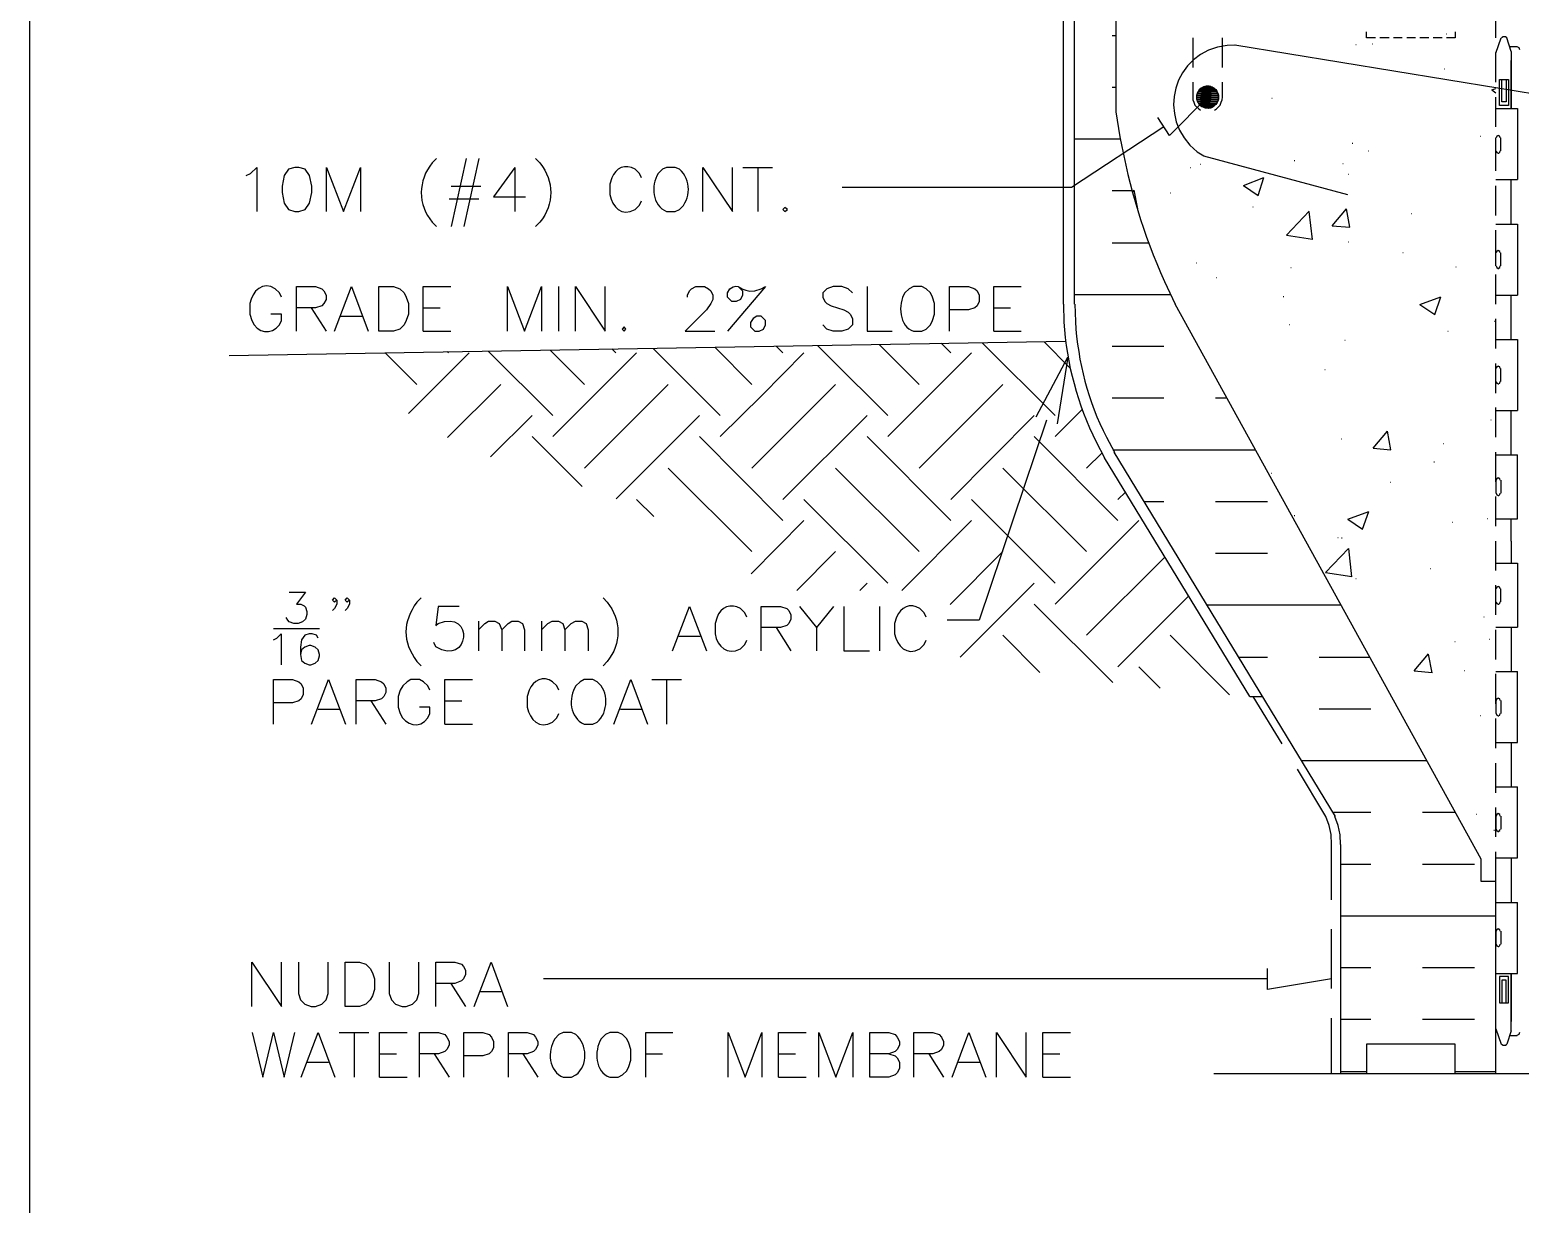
# Model space of a CAD drawing. Header units: millimetres. Extents: x 14 to 201, y 16 to 268.
# Drawn here: x 13.8 to 93.8, y 121.1 to 184.1 of the extents above; entities that cross this region are included whole.
import ezdxf

# ---------------------------------------------------------------- set-up
doc = ezdxf.new("R2010")
doc.units = ezdxf.units.MM
doc.layers.get('0').update_dxf_attribs({"linetype": 'CONTINUOUS'})

msp = doc.modelspace()

# ---------------------------------------------------------------- linework, layer by layer
at = {"color": 0}
for p, q in [((13.8424, 55.4136), (13.8424, 264.541)), ((69.3, 169.354), (69.3, 185.229)), ((69.8927, 169.354), (69.8927, 185.229)), ((72.1155, 185.229), (72.1155, 179.684)), ((85.5557, 183.642), (85.5557, 183.96)), ((90.3182, 183.96), (90.3182, 183.642)), ((78.5068, 183.261), (78.0838, 183.241)), ((115.083, 177.25), (78.486, 183.261)), ((86.0418, 183.642), (85.5557, 183.642)), ((86.7625, 183.642), (86.275, 183.642)), ((87.4614, 183.642), (86.9957, 183.642)), ((88.1807, 183.642), (87.715, 183.642)), ((88.9, 183.642), (88.4135, 183.642)), ((89.6193, 183.642), (89.1328, 183.642)), ((90.3182, 183.642), (89.8521, 183.642)), ((92.498, 182.816), (92.7735, 183.642)), ((92.8797, 183.705), (92.7943, 183.642)), ((93.0067, 183.705), (92.8797, 183.705)), ((93.0906, 183.642), (93.0067, 183.705)), ((93.3235, 182.922), (93.0906, 183.642)), ((93.26, 183.176), (93.6417, 183.176)), ((93.7465, 183.112), (93.6417, 183.155)), ((93.7892, 183.008), (93.7465, 183.112)), ((93.3235, 182.922), (93.3235, 179.853)), ((93.3235, 179.853), (93.3235, 182.436)), ((76.4963, 180.721), (76.4328, 180.552)), ((77.5339, 180.785), (76.5168, 180.785)), ((76.5168, 180.785), (77.5751, 180.679)), ((76.5168, 180.785), (77.5339, 180.785)), ((77.4707, 180.869), (76.5803, 180.869)), ((76.5803, 180.869), (77.5339, 180.785)), ((76.5803, 180.869), (77.4707, 180.869)), ((77.385, 180.954), (76.6657, 180.954)), ((76.6657, 180.954), (77.4707, 180.869)), ((76.6657, 180.954), (77.385, 180.954)), ((77.301, 180.996), (76.7719, 180.996)), ((76.7719, 180.996), (77.385, 180.954)), ((76.7719, 180.996), (77.301, 180.996)), ((77.1948, 181.038), (76.878, 181.038)), ((76.878, 181.038), (77.301, 180.996)), ((76.878, 181.038), (77.1948, 181.038)), ((76.9828, 181.059), (77.1948, 181.038)), ((76.9828, 181.059), (77.089, 181.059)), ((77.089, 181.059), (77.1948, 181.038)), ((77.1948, 181.038), (77.301, 180.996)), ((77.301, 180.996), (77.385, 180.954)), ((77.385, 180.954), (77.4707, 180.869)), ((77.4707, 180.869), (77.5339, 180.785)), ((77.5974, 180.636), (77.512, 180.806)), ((77.5339, 180.785), (77.5751, 180.679)), ((92.6881, 180.023), (92.6881, 181.42)), ((92.6881, 181.42), (93.176, 181.42)), ((92.8165, 180.213), (92.8165, 181.42)), ((92.8165, 181.42), (93.0494, 181.42)), ((93.0494, 181.42), (93.0494, 180.213)), ((93.176, 181.42), (93.176, 180.023)), ((77.0255, 180.467), (74.9928, 178.413)), ((76.4328, 180.552), (76.4328, 180.382)), ((77.6182, 180.467), (76.4328, 180.467)), ((76.4328, 180.467), (77.6182, 180.362)), ((76.4328, 180.467), (77.6182, 180.467)), ((76.4328, 180.382), (76.4963, 180.213)), ((77.6182, 180.572), (76.4536, 180.572)), ((76.4536, 180.572), (77.6182, 180.467)), ((76.4536, 180.572), (77.6182, 180.572)), ((77.6182, 180.362), (76.4536, 180.362)), ((76.4536, 180.362), (77.5751, 180.256)), ((76.4536, 180.362), (77.6182, 180.362)), ((77.5751, 180.679), (76.4755, 180.679)), ((76.4755, 180.679), (77.6182, 180.572)), ((76.4755, 180.679), (77.5751, 180.679)), ((77.5751, 180.256), (76.4755, 180.256)), ((76.4755, 180.256), (77.5339, 180.15)), ((76.4755, 180.256), (77.5751, 180.256)), ((76.4963, 180.213), (76.5803, 180.066)), ((77.5339, 180.15), (76.5168, 180.15)), ((76.5168, 180.15), (77.4707, 180.066)), ((76.5168, 180.15), (77.5339, 180.15)), ((76.5803, 180.066), (76.7292, 179.959)), ((77.4707, 180.066), (76.5803, 180.066)), ((76.5803, 180.066), (77.385, 180.001)), ((76.5803, 180.066), (77.4707, 180.066)), ((77.385, 180.001), (76.6657, 180.001)), ((76.6657, 180.001), (77.301, 179.937)), ((76.6657, 180.001), (77.385, 180.001)), ((76.7292, 179.959), (76.8985, 179.896)), ((77.301, 179.937), (76.7719, 179.937)), ((76.7719, 179.937), (77.1948, 179.896)), ((76.7719, 179.937), (77.301, 179.937)), ((77.0682, 179.874), (77.2375, 179.917)), ((77.301, 179.937), (77.1948, 179.896)), ((77.2375, 179.917), (77.385, 180.001)), ((77.385, 180.001), (77.301, 179.937)), ((77.385, 180.001), (77.512, 180.129)), ((77.4707, 180.066), (77.385, 180.001)), ((77.5339, 180.15), (77.4707, 180.066)), ((77.512, 180.129), (77.5974, 180.297)), ((77.5751, 180.256), (77.5339, 180.15)), ((77.5751, 180.679), (77.6182, 180.572)), ((77.6182, 180.362), (77.5751, 180.256)), ((77.6182, 180.467), (77.5974, 180.636)), ((77.5974, 180.297), (77.6182, 180.467)), ((77.6182, 180.572), (77.6182, 180.467)), ((77.6182, 180.467), (77.6182, 180.362)), ((93.176, 180.023), (92.6881, 180.023)), ((93.0494, 180.213), (92.8165, 180.213)), ((72.1155, 179.684), (72.3265, 178.329)), ((74.9928, 178.413), (74.3589, 179.367)), ((77.1948, 179.896), (76.878, 179.896)), ((76.878, 179.896), (77.089, 179.874)), ((76.878, 179.896), (77.1948, 179.896)), ((76.8985, 179.896), (77.0682, 179.874)), ((77.089, 179.874), (76.9828, 179.874)), ((77.1948, 179.896), (77.089, 179.874)), ((92.498, 179.853), (93.6625, 179.853)), ((93.6625, 179.853), (93.6625, 176.043)), ((74.676, 178.879), (69.7234, 175.62)), ((92.5407, 178.372), (92.5202, 178.286)), ((92.625, 178.413), (92.5407, 178.372)), ((92.7104, 178.372), (92.625, 178.413)), ((92.625, 178.413), (92.6469, 178.413)), ((92.7308, 178.286), (92.7104, 178.372)), ((76.4755, 177.524), (76.8354, 177.314)), ((92.498, 177.588), (92.498, 178.286)), ((92.498, 178.117), (92.5202, 178.117)), ((92.498, 177.779), (92.5202, 177.779)), ((92.5202, 177.588), (92.5407, 177.504)), ((92.7104, 177.504), (92.7308, 177.588)), ((92.753, 177.588), (92.753, 178.286)), ((35.6665, 177.165), (35.4334, 176.932)), ((37.254, 177.165), (36.449, 173.524)), ((37.9307, 177.165), (37.1256, 173.524)), ((40.9787, 177.165), (41.2115, 176.932)), ((76.8131, 177.314), (84.54, 175.238)), ((92.5407, 177.504), (92.625, 177.461)), ((92.625, 177.461), (92.7104, 177.504)), ((92.625, 177.461), (92.6469, 177.461)), ((25.4427, 176.255), (25.6756, 176.361)), ((25.6756, 176.361), (26.0132, 176.699)), ((26.0132, 176.699), (26.0132, 174.329)), ((27.496, 176.255), (27.3899, 175.683)), ((27.7289, 176.593), (27.496, 176.255)), ((28.0665, 176.699), (27.7289, 176.593)), ((28.2787, 176.699), (28.0665, 176.699)), ((28.6177, 176.593), (28.2787, 176.699)), ((28.8506, 176.255), (28.6177, 176.593)), ((28.9774, 175.683), (28.8506, 176.255)), ((29.7601, 174.329), (29.7601, 176.699)), ((29.7601, 176.699), (30.671, 174.329)), ((30.671, 174.329), (31.5805, 176.699)), ((31.5805, 176.699), (31.5805, 174.329)), ((39.8568, 176.699), (38.7131, 175.111)), ((39.8568, 176.699), (39.8568, 174.329)), ((45.0631, 176.129), (44.9584, 175.79)), ((46.5459, 176.361), (46.313, 176.593)), ((46.6506, 176.129), (46.5459, 176.361)), ((47.7943, 176.593), (47.5615, 176.361)), ((48.0053, 176.699), (47.7943, 176.593)), ((48.471, 176.699), (48.0053, 176.699)), ((48.7041, 176.593), (48.471, 176.699)), ((49.954, 174.329), (49.954, 176.699)), ((49.954, 176.699), (51.5415, 174.329)), ((51.5415, 174.329), (51.5415, 176.699)), ((52.0912, 176.699), (53.6787, 176.699)), ((52.8959, 176.699), (52.8959, 174.329)), ((92.498, 176.043), (93.6625, 176.043)), ((93.3235, 173.651), (93.3235, 176.043)), ((27.3899, 175.683), (27.3899, 175.344)), ((27.3899, 175.344), (27.496, 174.774)), ((28.8506, 174.774), (28.9774, 175.344)), ((28.9774, 175.344), (28.9774, 175.683)), ((36.449, 175.683), (38.0365, 175.683)), ((38.7131, 175.111), (40.429, 175.111)), ((44.9584, 175.79), (44.9584, 175.238)), ((69.7234, 175.62), (57.4255, 175.62)), ((27.496, 174.774), (27.7289, 174.435)), ((27.7289, 174.435), (28.0665, 174.329)), ((28.0665, 174.329), (28.2787, 174.329)), ((28.2787, 174.329), (28.6177, 174.435)), ((28.6177, 174.435), (28.8506, 174.774)), ((36.3432, 175.005), (37.9307, 175.005)), ((46.313, 174.435), (46.5459, 174.668)), ((46.5459, 174.668), (46.6506, 174.901)), ((48.0053, 174.329), (48.471, 174.329)), ((48.471, 174.329), (48.7041, 174.435)), ((54.3553, 174.541), (54.2505, 174.435)), ((54.2505, 174.435), (54.3553, 174.329)), ((54.4834, 174.435), (54.3553, 174.541)), ((54.3553, 174.329), (54.4834, 174.435)), ((35.4334, 173.757), (35.6665, 173.524)), ((41.2115, 173.757), (40.9787, 173.524)), ((92.498, 173.651), (93.6625, 173.651)), ((93.6625, 173.651), (93.6625, 169.842)), ((92.498, 171.407), (92.498, 172.106)), ((92.498, 171.936), (92.5202, 171.936)), ((92.5407, 172.192), (92.5202, 172.106)), ((92.625, 172.233), (92.5407, 172.192)), ((92.7104, 172.192), (92.625, 172.233)), ((92.625, 172.233), (92.6469, 172.233)), ((92.7308, 172.106), (92.7104, 172.192)), ((92.753, 171.407), (92.753, 172.106)), ((92.498, 171.577), (92.5202, 171.577)), ((92.5202, 171.407), (92.5407, 171.323)), ((92.5407, 171.323), (92.625, 171.281)), ((92.625, 171.281), (92.7104, 171.323)), ((92.625, 171.281), (92.6469, 171.281)), ((92.7104, 171.323), (92.7308, 171.407)), ((74.7187, 170.582), (75.2905, 169.354)), ((27.2411, 169.969), (27.0082, 170.179)), ((27.3472, 169.736), (27.2411, 169.969)), ((28.1519, 167.915), (28.1519, 170.308)), ((28.1519, 170.308), (29.1676, 170.308)), ((29.1676, 170.308), (29.5065, 170.179)), ((29.5065, 170.179), (29.6127, 170.075)), ((29.6127, 170.075), (29.7394, 169.842)), ((29.7394, 169.609), (29.6127, 169.397)), ((29.7394, 169.842), (29.7394, 169.609)), ((30.1832, 167.915), (31.094, 170.308)), ((31.094, 170.308), (32.0036, 167.915)), ((32.5754, 167.915), (32.5754, 170.308)), ((32.5754, 170.308), (33.3582, 170.308)), ((33.3582, 170.308), (33.6972, 170.179)), ((33.6972, 170.179), (33.9301, 169.969)), ((33.9301, 169.969), (34.0362, 169.736)), ((34.0362, 169.736), (34.1629, 169.397)), ((34.9457, 167.915), (34.9457, 170.308)), ((34.9457, 170.308), (36.4285, 170.308)), ((39.4751, 167.915), (39.4751, 170.308)), ((39.4751, 170.308), (40.386, 167.915)), ((40.386, 167.915), (41.2958, 170.308)), ((41.2958, 170.308), (41.2958, 167.915)), ((42.2067, 170.308), (42.2067, 167.915)), ((43.1161, 167.915), (43.1161, 170.308)), ((43.1161, 170.308), (44.7036, 167.915)), ((44.7036, 167.915), (44.7036, 170.308)), ((49.1285, 169.842), (49.2333, 170.075)), ((49.1285, 169.736), (49.1285, 169.842)), ((49.2333, 170.075), (49.3391, 170.179)), ((49.3391, 170.179), (49.5723, 170.308)), ((49.5723, 170.308), (50.038, 170.308)), ((50.038, 170.308), (50.25, 170.179)), ((50.25, 170.179), (50.377, 170.075)), ((50.377, 170.075), (50.4832, 169.842)), ((50.4832, 169.609), (50.377, 169.397)), ((50.4832, 169.842), (50.4832, 169.609)), ((53.3192, 170.308), (51.2657, 167.915)), ((51.2657, 169.969), (51.3927, 170.179)), ((51.2657, 169.736), (51.2657, 169.969)), ((51.4985, 169.503), (51.2657, 169.736)), ((51.9645, 169.609), (51.7317, 169.503)), ((51.8375, 170.308), (52.0707, 170.075)), ((52.0707, 169.842), (51.9645, 169.609)), ((52.0707, 170.075), (52.0707, 169.842)), ((52.7473, 170.075), (53.086, 170.179)), ((53.086, 170.179), (53.3192, 170.308)), ((56.6, 170.179), (56.388, 169.969)), ((56.388, 169.969), (56.388, 169.736)), ((56.388, 169.736), (56.4942, 169.503)), ((56.9376, 170.308), (56.6, 170.179)), ((57.4036, 170.308), (56.9376, 170.308)), ((57.7427, 170.179), (57.4036, 170.308)), ((57.9755, 169.969), (57.7427, 170.179)), ((58.7583, 170.308), (58.7583, 167.915)), ((61.0235, 170.179), (60.7907, 169.969)), ((61.2567, 170.308), (61.0235, 170.179)), ((61.7001, 170.308), (61.2567, 170.308)), ((61.9333, 170.179), (61.7001, 170.308)), ((62.1661, 169.969), (61.9333, 170.179)), ((62.2723, 169.736), (62.1661, 169.969)), ((62.3782, 169.397), (62.2723, 169.736)), ((63.1832, 167.915), (63.1832, 170.308)), ((63.1832, 170.308), (64.1985, 170.308)), ((64.1985, 170.308), (64.5375, 170.179)), ((64.5375, 170.179), (64.6645, 170.075)), ((64.6645, 170.075), (64.7707, 169.842)), ((64.7707, 169.842), (64.7707, 169.503)), ((65.5532, 167.915), (65.5532, 170.308)), ((65.5532, 170.308), (67.0348, 170.308)), ((92.498, 169.842), (93.6625, 169.842)), ((93.3235, 167.47), (93.3235, 169.842)), ((25.6536, 169.397), (25.6536, 168.825)), ((25.6536, 168.825), (25.7597, 168.487)), ((27.3472, 168.825), (26.7753, 168.825)), ((27.3472, 168.487), (27.3472, 168.825)), ((29.1676, 169.164), (28.1519, 169.164)), ((28.9347, 169.164), (29.7394, 167.915)), ((29.5065, 169.27), (29.1676, 169.164)), ((29.6127, 169.397), (29.5065, 169.27)), ((30.5222, 168.72), (31.6659, 168.72)), ((34.1629, 168.825), (34.0362, 168.487)), ((34.1629, 169.397), (34.1629, 168.825)), ((34.9457, 169.164), (35.8567, 169.164)), ((50.1442, 169.058), (49.0001, 167.915)), ((50.377, 169.397), (50.1442, 169.058)), ((51.7317, 169.503), (51.4985, 169.503)), ((52.8532, 168.72), (52.6411, 168.592)), ((53.086, 168.72), (52.8532, 168.72)), ((53.3192, 168.487), (53.086, 168.72)), ((56.4942, 169.503), (56.6, 169.397)), ((56.6, 169.397), (56.8332, 169.27)), ((56.8332, 169.27), (57.5098, 169.058)), ((57.5098, 169.058), (57.7427, 168.931)), ((57.7427, 168.931), (57.8485, 168.825)), ((57.8485, 168.825), (57.9755, 168.592)), ((62.2723, 168.487), (62.3782, 168.825)), ((62.3782, 168.825), (62.3782, 169.397)), ((64.1985, 169.058), (63.1832, 169.058)), ((64.5375, 169.164), (64.1985, 169.058)), ((64.6645, 169.27), (64.5375, 169.164)), ((64.7707, 169.503), (64.6645, 169.27)), ((65.5532, 169.164), (66.4626, 169.164)), ((69.3, 169.354), (69.3208, 168.402)), ((69.9135, 169.354), (69.934, 168.424)), ((91.7152, 139.594), (75.2905, 169.354)), ((27.2411, 168.254), (27.3472, 168.487)), ((33.3582, 167.915), (32.5754, 167.915)), ((33.6972, 168.021), (33.3582, 167.915)), ((33.9301, 168.254), (33.6972, 168.021)), ((34.0362, 168.487), (33.9301, 168.254)), ((34.9457, 167.915), (36.4285, 167.915)), ((45.7207, 168.148), (45.6145, 168.021)), ((45.6145, 168.021), (45.7207, 167.915)), ((45.8251, 168.021), (45.7207, 168.148)), ((45.7207, 167.915), (45.8251, 168.021)), ((49.0001, 167.915), (50.5876, 167.915)), ((52.6411, 168.592), (52.5141, 168.381)), ((52.5141, 168.381), (52.5141, 168.148)), ((52.5141, 168.148), (52.7473, 167.915)), ((52.7473, 167.915), (52.9802, 167.915)), ((52.9802, 167.915), (53.213, 168.021)), ((53.213, 168.021), (53.3192, 168.254)), ((53.3192, 168.254), (53.3192, 168.487)), ((56.6, 168.021), (56.388, 168.254)), ((56.9376, 167.915), (56.6, 168.021)), ((57.4036, 167.915), (56.9376, 167.915)), ((57.7427, 168.021), (57.4036, 167.915)), ((57.9755, 168.254), (57.7427, 168.021)), ((57.9755, 168.592), (57.9755, 168.254)), ((58.7583, 167.915), (60.1126, 167.915)), ((61.2567, 167.915), (61.7001, 167.915)), ((61.7001, 167.915), (61.9333, 168.021)), ((61.9333, 168.021), (62.1661, 168.254)), ((62.1661, 168.254), (62.2723, 168.487)), ((65.5532, 167.915), (67.0348, 167.915)), ((24.5318, 166.604), (69.4048, 167.366)), ((92.498, 167.47), (93.6625, 167.47)), ((93.6625, 167.47), (93.6625, 163.661)), ((67.8395, 163.322), (69.5332, 166.518)), ((69.5332, 166.518), (68.961, 162.941)), ((92.498, 165.206), (92.498, 165.905)), ((92.498, 165.735), (92.5202, 165.735)), ((92.5407, 165.989), (92.5202, 165.905)), ((92.625, 166.032), (92.5407, 165.989)), ((92.7104, 165.989), (92.625, 166.032)), ((92.625, 166.032), (92.6469, 166.032)), ((92.7308, 165.905), (92.7104, 165.989)), ((92.753, 165.206), (92.753, 165.905)), ((92.498, 165.396), (92.5202, 165.396)), ((92.5202, 165.206), (92.5407, 165.121)), ((92.5407, 165.121), (92.625, 165.079)), ((92.625, 165.079), (92.7104, 165.121)), ((92.625, 165.079), (92.6469, 165.079)), ((92.7104, 165.121), (92.7308, 165.206)), ((68.3891, 163.132), (64.7707, 152.4)), ((92.498, 163.661), (93.6625, 163.661)), ((93.3235, 161.269), (93.3235, 163.661)), ((71.0572, 161.968), (71.501, 161.12)), ((71.6068, 162.221), (72.0302, 161.417)), ((79.291, 148.316), (71.501, 161.12)), ((83.8839, 141.88), (72.0094, 161.417)), ((92.498, 161.269), (93.6625, 161.269)), ((93.6625, 157.841), (93.6625, 161.269)), ((92.5407, 159.998), (92.5202, 159.915)), ((92.625, 160.041), (92.5407, 159.998)), ((92.7104, 159.998), (92.625, 160.041)), ((92.625, 160.041), (92.6469, 160.041)), ((92.7308, 159.915), (92.7104, 159.998)), ((92.498, 159.915), (92.498, 159.216)), ((92.498, 159.745), (92.5202, 159.745)), ((92.498, 159.385), (92.5202, 159.385)), ((92.5202, 159.216), (92.5407, 159.13)), ((92.5407, 159.13), (92.625, 159.089)), ((92.625, 159.089), (92.7104, 159.13)), ((92.7104, 159.13), (92.7308, 159.216)), ((92.753, 159.915), (92.753, 159.216)), ((92.625, 159.089), (92.6469, 159.089)), ((92.498, 157.841), (93.6625, 157.841)), ((93.3235, 156.654), (93.3235, 157.841)), ((93.3235, 156.654), (93.3235, 155.469)), ((92.498, 155.469), (93.6625, 155.469)), ((93.6625, 155.469), (93.6625, 152.04)), ((27.7496, 153.904), (28.6384, 153.904)), ((28.6384, 153.904), (28.1519, 153.268)), ((30.0784, 153.479), (30.1832, 153.607)), ((30.1832, 153.607), (30.3113, 153.479)), ((30.7551, 153.479), (30.8612, 153.607)), ((30.8612, 153.607), (30.9879, 153.479)), ((34.8409, 153.607), (34.6081, 153.374)), ((44.5989, 153.607), (44.8098, 153.374)), ((92.498, 153.395), (92.498, 154.094)), ((92.498, 153.924), (92.5202, 153.924)), ((92.498, 153.585), (92.5202, 153.585)), ((92.5407, 154.178), (92.5202, 154.094)), ((92.625, 154.22), (92.5407, 154.178)), ((92.7104, 154.178), (92.625, 154.22)), ((92.625, 154.22), (92.6469, 154.22)), ((92.7308, 154.094), (92.7104, 154.178)), ((92.753, 153.395), (92.753, 154.094)), ((28.1519, 153.268), (28.3848, 153.268)), ((28.3848, 153.268), (28.5543, 153.183)), ((28.5543, 153.183), (28.6384, 153.099)), ((28.6384, 153.099), (28.7018, 152.866)), ((28.7018, 152.866), (28.7018, 152.717)), ((30.1832, 153.374), (30.0784, 153.479)), ((30.1832, 153.035), (30.0784, 152.929)), ((30.3113, 153.479), (30.1832, 153.374)), ((30.3113, 153.268), (30.1832, 153.035)), ((30.3113, 153.479), (30.3113, 153.268)), ((30.8612, 153.374), (30.7551, 153.479)), ((30.8612, 153.035), (30.7551, 152.929)), ((30.9879, 153.479), (30.8612, 153.374)), ((30.9879, 153.268), (30.8612, 153.035)), ((30.9879, 153.479), (30.9879, 153.268)), ((35.7505, 153.142), (35.6235, 152.124)), ((36.8723, 153.142), (35.7505, 153.142)), ((48.3235, 150.77), (49.2333, 153.142)), ((49.2333, 153.142), (50.1442, 150.77)), ((52.1974, 152.803), (51.9645, 153.035)), ((52.3035, 152.569), (52.1974, 152.803)), ((53.086, 150.77), (53.086, 153.142)), ((53.086, 153.142), (54.1239, 153.142)), ((54.1239, 153.142), (54.4615, 153.035)), ((54.4615, 153.035), (54.5677, 152.929)), ((54.5677, 152.929), (54.6735, 152.696)), ((55.1395, 153.142), (56.049, 152.02)), ((56.9599, 153.142), (56.049, 152.02)), ((57.5098, 153.142), (57.5098, 150.77)), ((59.436, 153.142), (59.436, 150.77)), ((61.8285, 152.803), (61.5957, 153.035)), ((61.9333, 152.569), (61.8285, 152.803)), ((92.5202, 153.395), (92.5407, 153.309)), ((92.5407, 153.309), (92.625, 153.268)), ((92.625, 153.268), (92.7104, 153.309)), ((92.625, 153.268), (92.6469, 153.268)), ((92.7104, 153.309), (92.7308, 153.395)), ((26.9241, 151.955), (29.3798, 151.955)), ((27.6862, 152.4), (27.6007, 152.549)), ((27.7496, 152.316), (27.6862, 152.4)), ((28.0031, 152.231), (27.7496, 152.316)), ((28.236, 152.231), (28.0031, 152.231)), ((28.4689, 152.316), (28.236, 152.231)), ((28.6384, 152.463), (28.4689, 152.316)), ((28.7018, 152.717), (28.6384, 152.463)), ((35.6235, 152.124), (35.7505, 152.231)), ((37.9099, 152.357), (37.9099, 150.77)), ((37.9099, 151.892), (38.2489, 152.231)), ((38.2489, 152.231), (38.4598, 152.357)), ((38.4598, 152.357), (38.7985, 152.357)), ((38.7985, 152.357), (39.0317, 152.231)), ((39.0317, 152.231), (39.1583, 151.892)), ((39.1583, 151.892), (39.4974, 152.231)), ((39.4974, 152.231), (39.7083, 152.357)), ((39.7083, 152.357), (40.0473, 152.357)), ((40.0473, 152.357), (40.2802, 152.231)), ((40.2802, 152.231), (40.386, 151.892)), ((41.2958, 152.357), (41.2958, 150.77)), ((41.2958, 151.892), (41.6348, 152.231)), ((41.6348, 152.231), (41.8677, 152.357)), ((41.8677, 152.357), (42.2067, 152.357)), ((42.2067, 152.357), (42.4395, 152.231)), ((42.4395, 152.231), (42.5457, 151.892)), ((42.5457, 151.892), (42.8833, 152.231)), ((42.8833, 152.231), (43.1161, 152.357)), ((43.1161, 152.357), (43.4552, 152.357)), ((43.4552, 152.357), (43.688, 152.231)), ((43.688, 152.231), (43.7942, 151.892)), ((50.716, 152.569), (50.6099, 152.231)), ((50.6099, 152.231), (50.6099, 151.681)), ((54.1239, 152.02), (53.086, 152.02)), ((53.891, 152.02), (54.6735, 150.77)), ((54.4615, 152.124), (54.1239, 152.02)), ((54.5677, 152.231), (54.4615, 152.124)), ((54.6735, 152.463), (54.5677, 152.231)), ((54.6735, 152.696), (54.6735, 152.463)), ((56.049, 152.02), (56.049, 150.77)), ((60.3458, 152.569), (60.241, 152.231)), ((60.241, 152.231), (60.241, 151.681)), ((64.7707, 152.4), (63.0548, 152.4)), ((92.498, 152.04), (93.6625, 152.04)), ((93.3235, 152.04), (93.3235, 149.648)), ((26.9241, 151.362), (27.0936, 151.448)), ((27.0936, 151.448), (27.3265, 151.681)), ((27.3265, 151.681), (27.3265, 150.008)), ((28.4262, 151.362), (28.3628, 150.961)), ((28.5957, 151.595), (28.4262, 151.362)), ((28.8286, 151.681), (28.5957, 151.595)), ((28.9981, 151.681), (28.8286, 151.681)), ((29.231, 151.595), (28.9981, 151.681)), ((29.3164, 151.448), (29.231, 151.595)), ((35.6235, 150.982), (35.5177, 151.215)), ((39.1583, 151.892), (39.1583, 150.77)), ((40.386, 151.892), (40.386, 150.77)), ((42.5457, 151.892), (42.5457, 150.77)), ((43.7942, 151.892), (43.7942, 150.77)), ((48.6625, 151.554), (49.8052, 151.554)), ((52.1974, 151.109), (52.3035, 151.342)), ((61.8285, 151.109), (61.9333, 151.342)), ((28.3628, 150.961), (28.3628, 150.559)), ((28.4262, 150.813), (28.3628, 150.559)), ((28.3628, 150.559), (28.4262, 150.241)), ((28.5957, 150.961), (28.4262, 150.813)), ((28.8286, 151.045), (28.5957, 150.961)), ((28.914, 151.045), (28.8286, 151.045)), ((29.1469, 150.961), (28.914, 151.045)), ((29.3164, 150.813), (29.1469, 150.961)), ((29.3798, 150.559), (29.3164, 150.813)), ((29.3164, 150.241), (29.3798, 150.496)), ((29.3798, 150.496), (29.3798, 150.559)), ((51.9645, 150.876), (52.1974, 151.109)), ((57.5098, 150.77), (58.8864, 150.77)), ((61.5957, 150.876), (61.8285, 151.109)), ((28.4262, 150.241), (28.5957, 150.093)), ((28.5957, 150.093), (28.8286, 150.008)), ((28.8286, 150.008), (28.914, 150.008)), ((28.914, 150.008), (29.1469, 150.093)), ((29.1469, 150.093), (29.3164, 150.241)), ((34.6081, 150.199), (34.8409, 149.967)), ((44.8098, 150.199), (44.5989, 149.967)), ((92.498, 149.648), (93.6625, 149.648)), ((93.6625, 145.838), (93.6625, 149.648)), ((26.9241, 146.833), (26.9241, 149.225)), ((26.9241, 149.225), (27.9397, 149.225)), ((27.9397, 149.225), (28.2787, 149.098)), ((28.2787, 149.098), (28.4055, 148.992)), ((28.4055, 148.992), (28.5116, 148.759)), ((28.5116, 148.759), (28.5116, 148.42)), ((28.9553, 146.833), (29.8662, 149.225)), ((29.8662, 149.225), (30.7757, 146.833)), ((31.3476, 146.833), (31.3476, 149.225)), ((31.3476, 149.225), (32.3632, 149.225)), ((32.3632, 149.225), (32.7022, 149.098)), ((32.7022, 149.098), (32.829, 148.992)), ((32.829, 148.992), (32.9351, 148.759)), ((32.9351, 148.759), (32.9351, 148.526)), ((33.846, 148.886), (33.7178, 148.653)), ((34.0789, 149.098), (33.846, 148.886)), ((34.2897, 149.225), (34.0789, 149.098)), ((34.7555, 149.225), (34.2897, 149.225)), ((34.9677, 149.098), (34.7555, 149.225)), ((35.2006, 148.886), (34.9677, 149.098)), ((35.3053, 148.653), (35.2006, 148.886)), ((36.11, 146.833), (36.11, 149.225)), ((36.11, 149.225), (37.5916, 149.225)), ((42.121, 148.886), (41.8881, 149.098)), ((42.2271, 148.653), (42.121, 148.886)), ((43.3709, 149.098), (43.138, 148.886)), ((43.5818, 149.225), (43.3709, 149.098)), ((44.0475, 149.225), (43.5818, 149.225)), ((44.2807, 149.098), (44.0475, 149.225)), ((45.1693, 146.833), (46.0802, 149.225)), ((46.0802, 149.225), (46.9896, 146.833)), ((47.2225, 149.225), (48.81, 149.225)), ((48.0053, 149.225), (48.0053, 146.833)), ((27.9397, 147.977), (26.9241, 147.977)), ((28.2787, 148.083), (27.9397, 147.977)), ((28.4055, 148.187), (28.2787, 148.083)), ((28.5116, 148.42), (28.4055, 148.187)), ((32.3632, 148.083), (31.3476, 148.083)), ((32.1303, 148.083), (32.9351, 146.833)), ((32.7022, 148.187), (32.3632, 148.083)), ((32.829, 148.316), (32.7022, 148.187)), ((32.9351, 148.526), (32.829, 148.316)), ((33.7178, 148.653), (33.6131, 148.316)), ((33.6131, 148.316), (33.6131, 147.744)), ((36.11, 148.083), (37.0209, 148.083)), ((40.6396, 148.653), (40.5335, 148.316)), ((40.5335, 148.316), (40.5335, 147.744)), ((79.291, 148.316), (79.9881, 148.316)), ((81.026, 145.774), (79.4812, 148.316)), ((92.498, 148.103), (92.498, 147.405)), ((92.5407, 148.187), (92.5202, 148.103)), ((92.625, 148.23), (92.5407, 148.187)), ((92.7104, 148.187), (92.625, 148.23)), ((92.625, 148.23), (92.6469, 148.23)), ((92.7308, 148.103), (92.7104, 148.187)), ((92.753, 148.103), (92.753, 147.405)), ((29.3164, 147.638), (30.4381, 147.638)), ((33.6131, 147.744), (33.7178, 147.405)), ((35.3053, 147.744), (34.7555, 147.744)), ((35.2006, 147.172), (35.3053, 147.405)), ((35.3053, 147.405), (35.3053, 147.744)), ((41.8881, 146.939), (42.121, 147.172)), ((42.121, 147.172), (42.2271, 147.405)), ((45.5291, 147.638), (46.6506, 147.638)), ((92.498, 147.913), (92.5202, 147.913)), ((92.498, 147.574), (92.5202, 147.574)), ((92.5202, 147.405), (92.5407, 147.321)), ((92.5407, 147.321), (92.625, 147.278)), ((92.625, 147.278), (92.7104, 147.321)), ((92.625, 147.278), (92.6469, 147.278)), ((92.7104, 147.321), (92.7308, 147.405)), ((36.11, 146.833), (37.5916, 146.833)), ((43.5818, 146.833), (44.0475, 146.833)), ((44.0475, 146.833), (44.2807, 146.939)), ((92.498, 145.838), (93.6625, 145.838)), ((93.3235, 145.838), (93.3235, 143.468)), ((83.3755, 141.88), (81.8515, 144.42)), ((92.498, 143.468), (93.6625, 143.468)), ((93.6625, 139.657), (93.6625, 143.468)), ((83.5448, 141.394), (83.3755, 141.88)), ((84.0313, 141.394), (83.862, 141.88)), ((92.498, 141.901), (92.498, 141.204)), ((92.498, 141.733), (92.5202, 141.733)), ((92.5407, 141.986), (92.5202, 141.901)), ((92.625, 142.029), (92.5407, 141.986)), ((92.7104, 141.986), (92.625, 142.029)), ((92.7308, 141.901), (92.7104, 141.986)), ((92.753, 141.901), (92.753, 141.204)), ((83.651, 140.907), (83.5448, 141.394)), ((83.6718, 140.378), (83.651, 140.907)), ((84.1375, 140.885), (84.0313, 141.394)), ((84.1583, 140.378), (84.1375, 140.885)), ((92.498, 141.371), (92.5202, 141.371)), ((92.5202, 141.204), (92.5407, 141.118)), ((92.5407, 141.118), (92.625, 141.075)), ((92.625, 141.075), (92.7104, 141.118)), ((92.625, 141.075), (92.6469, 141.075)), ((92.7104, 141.118), (92.7308, 141.204)), ((83.6718, 137.414), (83.6718, 140.378)), ((84.1802, 128.079), (84.1802, 140.378)), ((91.7152, 138.388), (91.7152, 139.594)), ((92.498, 139.657), (93.6625, 139.657)), ((93.3235, 139.657), (93.3235, 137.267)), ((92.498, 138.388), (91.7152, 138.388)), ((92.498, 128.079), (92.498, 138.388)), ((92.498, 137.267), (93.6625, 137.267)), ((93.6625, 133.456), (93.6625, 137.267)), ((83.6718, 132.651), (83.6718, 135.826)), ((92.498, 135.72), (92.498, 135.021)), ((92.498, 135.53), (92.5202, 135.53)), ((92.498, 135.191), (92.5202, 135.191)), ((92.5407, 135.806), (92.5202, 135.72)), ((92.625, 135.847), (92.5407, 135.806)), ((92.7104, 135.806), (92.625, 135.847)), ((92.625, 135.847), (92.6469, 135.847)), ((92.7308, 135.72), (92.7104, 135.806)), ((92.753, 135.72), (92.753, 135.021)), ((92.5202, 135.021), (92.5407, 134.938)), ((92.5407, 134.938), (92.625, 134.895)), ((92.625, 134.895), (92.7104, 134.938)), ((92.625, 134.895), (92.6469, 134.895)), ((92.7104, 134.938), (92.7308, 135.021)), ((25.7597, 131.679), (25.7597, 134.069)), ((25.7597, 134.069), (27.3472, 131.679)), ((27.3472, 131.679), (27.3472, 134.069)), ((28.2581, 134.069), (28.2581, 132.376)), ((29.8456, 132.376), (29.8456, 134.069)), ((30.7551, 131.679), (30.7551, 134.069)), ((30.7551, 134.069), (31.5378, 134.069)), ((31.5378, 134.069), (31.8768, 133.963)), ((31.8768, 133.963), (32.1097, 133.73)), ((32.1097, 133.73), (32.2364, 133.499)), ((33.1253, 134.069), (33.1253, 132.376)), ((34.7128, 132.376), (34.7128, 134.069)), ((35.6235, 131.679), (35.6235, 134.069)), ((35.6235, 134.069), (36.6391, 134.069)), ((36.6391, 134.069), (36.999, 133.963)), ((36.999, 133.963), (37.1052, 133.836)), ((37.1052, 133.836), (37.211, 133.626)), ((37.211, 133.626), (37.211, 133.393)), ((37.677, 131.679), (38.5865, 134.069)), ((38.5865, 134.069), (39.4751, 131.679)), ((80.2432, 132.588), (80.2432, 133.73)), ((32.2364, 133.499), (32.3426, 133.16)), ((32.3426, 133.16), (32.3426, 132.588)), ((36.6391, 132.927), (35.6235, 132.927)), ((36.4285, 132.927), (37.211, 131.679)), ((36.999, 133.054), (36.6391, 132.927)), ((37.1052, 133.16), (36.999, 133.054)), ((37.211, 133.393), (37.1052, 133.16)), ((80.2432, 133.16), (41.4016, 133.16)), ((83.6718, 133.16), (80.2432, 132.588)), ((92.498, 133.456), (93.6625, 133.456)), ((93.176, 133.287), (92.6881, 133.287)), ((92.6881, 133.287), (92.6881, 131.889)), ((93.0494, 133.096), (92.8165, 133.096)), ((92.8165, 133.096), (92.8165, 131.889)), ((93.0494, 131.889), (93.0494, 133.096)), ((93.176, 131.889), (93.176, 133.287)), ((93.3235, 133.456), (93.3235, 130.874)), ((93.3235, 130.387), (93.3235, 133.456)), ((28.2581, 132.376), (28.3628, 132.038)), ((28.3628, 132.038), (28.5957, 131.805)), ((29.5065, 131.805), (29.7394, 132.038)), ((29.7394, 132.038), (29.8456, 132.376)), ((32.1097, 132.038), (31.8768, 131.805)), ((32.2364, 132.249), (32.1097, 132.038)), ((32.3426, 132.588), (32.2364, 132.249)), ((33.1253, 132.376), (33.2534, 132.038)), ((33.2534, 132.038), (33.4643, 131.805)), ((34.3752, 131.805), (34.6081, 132.038)), ((34.6081, 132.038), (34.7128, 132.376)), ((38.016, 132.482), (39.1375, 132.482)), ((28.5957, 131.805), (28.9347, 131.679)), ((28.9347, 131.679), (29.1676, 131.679)), ((29.1676, 131.679), (29.5065, 131.805)), ((31.5378, 131.679), (30.7551, 131.679)), ((31.8768, 131.805), (31.5378, 131.679)), ((33.4643, 131.805), (33.8239, 131.679)), ((33.8239, 131.679), (34.0362, 131.679)), ((34.0362, 131.679), (34.3752, 131.805)), ((92.6881, 131.889), (93.176, 131.889)), ((92.8165, 131.889), (93.0494, 131.889)), ((83.6718, 128.079), (83.6718, 131.064)), ((92.498, 130.492), (92.7735, 129.667)), ((93.3235, 130.387), (93.0906, 129.667)), ((25.7803, 130.281), (26.3522, 127.889)), ((26.3522, 127.889), (26.9241, 130.281)), ((26.9241, 130.281), (27.496, 127.889)), ((27.496, 127.889), (28.0665, 130.281)), ((28.4055, 127.889), (29.3164, 130.281)), ((29.3164, 130.281), (30.2052, 127.889)), ((30.4381, 130.281), (32.0256, 130.281)), ((31.2415, 130.281), (31.2415, 127.889)), ((32.5961, 127.889), (32.5961, 130.281)), ((32.5961, 130.281), (34.0789, 130.281)), ((34.7555, 127.889), (34.7555, 130.281)), ((34.7555, 130.281), (35.771, 130.281)), ((35.771, 130.281), (36.11, 130.175)), ((36.11, 130.175), (36.2162, 130.048)), ((36.2162, 130.048), (36.3432, 129.815)), ((36.3432, 129.603), (36.2162, 129.37)), ((36.3432, 129.815), (36.3432, 129.603)), ((37.1256, 127.889), (37.1256, 130.281)), ((37.1256, 130.281), (38.1427, 130.281)), ((38.1427, 130.281), (38.4803, 130.175)), ((38.4803, 130.175), (38.6084, 130.048)), ((38.6084, 130.048), (38.7131, 129.815)), ((38.7131, 129.815), (38.7131, 129.476)), ((39.5182, 127.889), (39.5182, 130.281)), ((39.5182, 130.281), (40.5335, 130.281)), ((40.5335, 130.281), (40.8725, 130.175)), ((40.8725, 130.175), (40.9787, 130.048)), ((40.9787, 130.048), (41.1057, 129.815)), ((41.1057, 129.603), (40.9787, 129.37)), ((41.1057, 129.815), (41.1057, 129.603)), ((42.2271, 130.175), (42.0165, 129.942)), ((42.46, 130.281), (42.2271, 130.175)), ((42.9052, 130.281), (42.46, 130.281)), ((43.138, 130.175), (42.9052, 130.281)), ((44.7255, 130.175), (44.4927, 129.942)), ((44.9584, 130.281), (44.7255, 130.175)), ((45.4021, 130.281), (44.9584, 130.281)), ((45.635, 130.175), (45.4021, 130.281)), ((45.8682, 129.942), (45.635, 130.175)), ((45.974, 129.709), (45.8682, 129.942)), ((46.0802, 129.37), (45.974, 129.709)), ((46.8835, 127.889), (46.8835, 130.281)), ((46.8835, 130.281), (48.3443, 130.281)), ((51.3084, 127.889), (51.3084, 130.281)), ((51.3084, 130.281), (52.2182, 127.889)), ((52.2182, 127.889), (53.1068, 130.281)), ((53.1068, 130.281), (53.1068, 127.889)), ((54.0177, 127.889), (54.0177, 130.281)), ((54.0177, 130.281), (55.499, 130.281)), ((56.1756, 127.889), (56.1756, 130.281)), ((56.1756, 130.281), (57.0865, 127.889)), ((57.0865, 127.889), (57.996, 130.281)), ((57.996, 130.281), (57.996, 127.889)), ((58.9068, 127.889), (58.9068, 130.281)), ((58.9068, 130.281), (59.9225, 130.281)), ((59.9225, 130.281), (60.2615, 130.175)), ((60.2615, 130.175), (60.3677, 130.048)), ((60.3677, 130.048), (60.4943, 129.815)), ((60.4943, 129.603), (60.3677, 129.37)), ((60.4943, 129.815), (60.4943, 129.603)), ((61.2771, 127.889), (61.2771, 130.281)), ((61.2771, 130.281), (62.2928, 130.281)), ((62.2928, 130.281), (62.6318, 130.175)), ((62.6318, 130.175), (62.7585, 130.048)), ((62.7585, 130.048), (62.8646, 129.815)), ((62.8646, 129.603), (62.7585, 129.37)), ((62.8646, 129.815), (62.8646, 129.603)), ((63.3307, 127.889), (64.2193, 130.281)), ((64.2193, 130.281), (65.1302, 127.889)), ((65.7006, 127.889), (65.7006, 130.281)), ((65.7006, 130.281), (67.2881, 127.889)), ((67.2881, 127.889), (67.2881, 130.281)), ((68.199, 127.889), (68.199, 130.281)), ((68.199, 130.281), (69.6807, 130.281)), ((90.3182, 129.667), (85.5557, 129.667)), ((85.5557, 129.667), (85.5557, 128.079)), ((90.3182, 128.079), (90.3182, 129.667)), ((92.7943, 129.667), (92.8797, 129.603)), ((92.8797, 129.603), (93.0067, 129.603)), ((93.0067, 129.603), (93.0906, 129.667)), ((93.26, 130.132), (93.6417, 130.132)), ((93.6417, 130.154), (93.7465, 130.196)), ((93.7465, 130.196), (93.7892, 130.302)), ((32.5961, 129.137), (33.507, 129.137)), ((35.771, 129.137), (34.7555, 129.137)), ((35.5381, 129.137), (36.3432, 127.889)), ((36.11, 129.266), (35.771, 129.137)), ((36.2162, 129.37), (36.11, 129.266)), ((38.1427, 129.033), (37.1256, 129.033)), ((38.4803, 129.137), (38.1427, 129.033)), ((38.6084, 129.266), (38.4803, 129.137)), ((38.7131, 129.476), (38.6084, 129.266)), ((40.5335, 129.137), (39.5182, 129.137)), ((40.3006, 129.137), (41.1057, 127.889)), ((40.8725, 129.266), (40.5335, 129.137)), ((40.9787, 129.37), (40.8725, 129.266)), ((45.974, 128.461), (46.0802, 128.8)), ((46.0802, 128.8), (46.0802, 129.37)), ((46.8835, 129.137), (47.7943, 129.137)), ((54.0177, 129.137), (54.9271, 129.137)), ((59.9225, 129.137), (58.9068, 129.137)), ((60.2615, 129.266), (59.9225, 129.137)), ((59.9225, 129.137), (60.2615, 129.033)), ((60.3677, 129.37), (60.2615, 129.266)), ((60.2615, 129.033), (60.3677, 128.927)), ((60.3677, 128.927), (60.4943, 128.694)), ((62.2928, 129.137), (61.2771, 129.137)), ((62.0818, 129.137), (62.8646, 127.889)), ((62.6318, 129.266), (62.2928, 129.137)), ((62.7585, 129.37), (62.6318, 129.266)), ((68.199, 129.137), (69.1085, 129.137)), ((28.7445, 128.694), (29.8662, 128.694)), ((42.9052, 127.889), (43.138, 128.016)), ((45.4021, 127.889), (45.635, 128.016)), ((45.635, 128.016), (45.8682, 128.228)), ((45.8682, 128.228), (45.974, 128.461)), ((60.2615, 128.016), (59.9225, 127.889)), ((60.3677, 128.122), (60.2615, 128.016)), ((60.4943, 128.355), (60.3677, 128.122)), ((60.4943, 128.694), (60.4943, 128.355)), ((63.6693, 128.694), (64.7912, 128.694)), ((105.155, 128.079), (77.3645, 128.079)), ((85.5557, 128.079), (84.1802, 128.079)), ((92.498, 128.079), (90.3182, 128.079)), ((32.5961, 127.889), (34.0789, 127.889)), ((42.46, 127.889), (42.9052, 127.889)), ((44.9584, 127.889), (45.4021, 127.889)), ((54.0177, 127.889), (55.499, 127.889)), ((59.9225, 127.889), (58.9068, 127.889)), ((68.199, 127.889), (69.6807, 127.889))]:
    msp.add_line(p, q, dxfattribs=at)
at = {"color": 252}
for p, q in [((92.498, 183.642), (92.498, 185.229)), ((71.9032, 183.768), (72.1155, 183.768)), ((76.2427, 183.642), (76.2427, 182.054)), ((77.8302, 182.054), (77.8302, 183.642)), ((84.9835, 183.282), (85.0057, 183.282)), ((85.8516, 183.324), (85.8739, 183.324)), ((89.8317, 183.854), (89.8521, 183.854)), ((92.498, 181.271), (92.498, 182.859)), ((75.8402, 182.013), (75.861, 182.013)), ((89.7255, 181.991), (89.746, 181.991)), ((71.9032, 180.996), (72.1155, 180.996)), ((76.2427, 181.271), (76.2427, 180.467)), ((77.8302, 180.467), (77.8302, 181.271)), ((92.2874, 180.848), (92.498, 180.932)), ((92.2874, 180.848), (92.498, 180.699)), ((76.2427, 180.467), (76.2427, 180.319)), ((76.2427, 180.319), (76.284, 180.192)), ((76.284, 180.192), (76.3489, 180.043)), ((76.3489, 180.043), (76.5598, 179.833)), ((77.512, 179.833), (77.6182, 179.937)), ((77.6182, 179.937), (77.7035, 180.043)), ((77.7035, 180.043), (77.7667, 180.192)), ((77.7667, 180.192), (77.8083, 180.319)), ((77.8083, 180.319), (77.8302, 180.467)), ((80.476, 180.403), (80.4968, 180.403)), ((92.498, 178.879), (92.498, 180.467)), ((76.5598, 179.833), (76.6452, 179.768)), ((77.4072, 179.768), (77.512, 179.833)), ((91.6725, 178.372), (91.6947, 178.372)), ((69.8927, 178.223), (72.347, 178.223)), ((84.7933, 177.99), (84.8155, 177.99)), ((85.6615, 177.588), (85.6823, 177.588)), ((92.498, 176.509), (92.498, 178.096)), ((76.6452, 176.868), (76.6657, 176.868)), ((81.6818, 177.058), (81.704, 177.058)), ((84.2864, 176.911), (84.3068, 176.911)), ((76.116, 176.699), (76.1365, 176.699)), ((78.952, 175.726), (80.053, 176.149)), ((79.7348, 175.197), (80.053, 176.149)), ((84.5827, 176.339), (84.6032, 176.339)), ((71.9032, 175.45), (72.9823, 175.45)), ((73.0042, 175.367), (73.0885, 175.471)), ((73.2786, 174.476), (73.0885, 175.471)), ((75.015, 175.324), (75.0355, 175.324)), ((78.952, 175.726), (79.7348, 175.197)), ((92.498, 174.117), (92.498, 175.704)), ((73.2578, 174.476), (73.2786, 174.476)), ((79.459, 174.582), (79.4812, 174.582)), ((81.2588, 173.058), (82.4865, 174.349)), ((82.6562, 172.825), (82.4865, 174.329)), ((83.7145, 173.567), (84.4765, 174.476)), ((84.6667, 173.483), (84.4765, 174.476)), ((83.7145, 173.567), (84.6667, 173.483)), ((87.9479, 174.222), (87.9683, 174.222)), ((81.2588, 173.058), (82.6562, 172.847)), ((92.498, 171.746), (92.498, 173.334)), ((71.9032, 172.656), (73.871, 172.656)), ((84.5827, 172.698), (84.6032, 172.698)), ((87.5026, 172.128), (87.5249, 172.128)), ((76.4328, 171.577), (76.4536, 171.577)), ((81.4917, 171.323), (81.5125, 171.323)), ((90.3386, 171.366), (90.3609, 171.366)), ((77.512, 170.794), (77.5339, 170.794)), ((92.498, 169.354), (92.498, 170.942)), ((69.8927, 169.883), (75.0355, 169.883)), ((81.0891, 169.779), (81.1114, 169.779)), ((88.4135, 169.333), (89.5354, 169.756)), ((89.2168, 168.804), (89.5354, 169.756)), ((88.4135, 169.333), (89.2168, 168.804)), ((81.4282, 168.275), (81.449, 168.275)), ((89.9156, 167.915), (89.9375, 167.915)), ((92.414, 168.444), (92.4348, 168.444)), ((92.498, 166.984), (92.498, 168.571)), ((56.7697, 166.475), (56.1125, 167.133)), ((61.5527, 165.057), (59.4155, 167.196)), ((63.2464, 166.751), (62.738, 167.259)), ((68.8552, 163.386), (64.9386, 167.28)), ((69.6376, 165.946), (68.2625, 167.343)), ((84.3911, 167.429), (84.413, 167.429)), ((34.6081, 165.057), (32.9144, 166.751)), ((34.1629, 163.492), (37.422, 166.751)), ((36.3001, 166.751), (36.237, 166.814)), ((41.9104, 163.386), (38.439, 166.836)), ((43.604, 165.057), (41.7615, 166.9)), ((41.9104, 162.264), (46.3973, 166.751)), ((45.2755, 166.751), (45.0631, 166.963)), ((50.884, 163.386), (47.286, 166.984)), ((52.5776, 165.057), (50.5876, 167.047)), ((53.1068, 164.465), (55.3724, 166.751)), ((54.2505, 166.751), (53.891, 167.11)), ((59.8798, 163.386), (56.7697, 166.475)), ((59.8798, 162.264), (64.3682, 166.751)), ((71.9032, 167.11), (74.676, 167.11)), ((83.312, 165.862), (83.3328, 165.862)), ((92.498, 164.592), (92.498, 166.179)), ((36.2589, 162.201), (39.1156, 165.057)), ((43.604, 160.57), (48.0907, 165.057)), ((52.5776, 160.57), (57.066, 165.057)), ((61.5527, 160.57), (66.0396, 165.057)), ((50.884, 162.264), (53.1068, 164.465)), ((71.9032, 164.338), (74.676, 164.338)), ((77.4485, 164.338), (78.063, 164.338)), ((38.5657, 161.163), (40.7885, 163.386)), ((45.296, 158.919), (49.7625, 163.386)), ((54.2505, 158.877), (58.7583, 163.386)), ((63.2464, 158.877), (67.7333, 163.386)), ((68.8552, 162.264), (70.2952, 163.703)), ((92.2239, 163.153), (92.2443, 163.153)), ((92.498, 162.221), (92.498, 163.809)), ((85.9151, 161.629), (86.6771, 162.538)), ((86.8673, 161.545), (86.6771, 162.538)), ((43.4756, 159.575), (40.7885, 162.264)), ((54.2505, 157.755), (49.7625, 162.264)), ((63.2464, 157.755), (58.7583, 162.264)), ((72.2203, 157.755), (67.7333, 162.264)), ((71.9459, 161.543), (79.5874, 161.543)), ((84.201, 162.137), (84.2215, 162.137)), ((85.9151, 161.629), (86.8673, 161.545)), ((89.6828, 161.882), (89.7047, 161.882)), ((70.528, 160.57), (71.3535, 161.375)), ((89.1755, 160.909), (89.1963, 160.909)), ((92.498, 159.829), (92.498, 161.417)), ((52.5776, 156.083), (48.0907, 160.57)), ((61.5527, 156.083), (57.066, 160.57)), ((70.528, 156.083), (66.0396, 160.57)), ((80.4333, 160.295), (80.4541, 160.295)), ((72.2203, 158.877), (72.6225, 159.279)), ((86.826, 159.808), (86.8468, 159.808)), ((47.3287, 157.967), (46.3973, 158.877)), ((59.8798, 154.39), (55.3724, 158.877)), ((68.8552, 154.39), (64.3682, 158.877)), ((73.6177, 158.771), (74.676, 158.771)), ((77.4485, 158.771), (80.2432, 158.771)), ((92.498, 157.459), (92.498, 159.046)), ((52.5364, 154.897), (55.3724, 157.755)), ((60.6213, 154.008), (64.3682, 157.755)), ((68.8552, 153.268), (73.3418, 157.755)), ((81.6818, 158.031), (81.704, 158.031)), ((84.5605, 157.818), (85.6823, 158.242)), ((84.5605, 157.818), (85.3447, 157.289)), ((85.3447, 157.289), (85.6823, 158.242)), ((90.1707, 157.671), (90.1912, 157.671)), ((92.0323, 157.861), (92.0542, 157.861)), ((84.0109, 156.846), (84.0313, 156.846)), ((84.2215, 156.823), (84.2437, 156.823)), ((54.9906, 154.008), (57.066, 156.083)), ((63.2245, 153.246), (66.0396, 156.083)), ((77.4485, 155.998), (80.2432, 155.998)), ((83.3547, 154.962), (84.5827, 156.253)), ((84.7729, 154.729), (84.6032, 156.253)), ((92.498, 155.067), (92.498, 156.654)), ((70.528, 151.595), (74.7391, 155.787)), ((88.9635, 155.172), (88.984, 155.172)), ((58.3777, 154.008), (58.7583, 154.39)), ((63.7536, 150.432), (67.7333, 154.39)), ((83.3547, 154.962), (84.7729, 154.75)), ((84.9835, 154.643), (85.0057, 154.643)), ((72.2203, 149.903), (76.0099, 153.691)), ((92.498, 152.696), (92.498, 154.284)), ((71.9459, 149.056), (67.7333, 153.268)), ((77.0047, 153.225), (84.201, 153.225)), ((91.8422, 152.59), (91.8626, 152.59)), ((68.0297, 149.605), (66.0396, 151.595)), ((78.2105, 148.4), (75.015, 151.595)), ((90.2974, 151.258), (90.3182, 151.258)), ((92.1385, 151.384), (92.159, 151.384)), ((92.498, 150.304), (92.498, 151.892)), ((78.6765, 150.431), (80.2432, 150.431)), ((83.0157, 150.431), (85.725, 150.431)), ((88.1172, 149.691), (88.8792, 150.6)), ((89.0693, 149.585), (88.8792, 150.58)), ((74.4859, 148.759), (73.3418, 149.903)), ((88.1172, 149.691), (89.0693, 149.605)), ((90.8043, 149.711), (90.8265, 149.711)), ((92.498, 147.913), (92.498, 149.521)), ((83.0157, 147.658), (85.7885, 147.658)), ((91.652, 147.298), (91.6725, 147.298)), ((92.498, 145.542), (92.498, 147.129)), ((82.0635, 144.885), (88.7938, 144.885)), ((92.498, 143.151), (92.498, 144.738)), ((92.498, 140.779), (92.498, 142.367)), ((83.7572, 142.113), (85.7885, 142.113)), ((88.561, 142.113), (90.3182, 142.113)), ((91.4619, 142.007), (91.4823, 142.007)), ((92.3918, 141.139), (92.414, 141.139)), ((92.498, 138.388), (92.498, 139.976)), ((84.1802, 139.318), (85.7885, 139.318)), ((88.561, 139.318), (91.3557, 139.318)), ((92.4775, 138.493), (92.498, 138.493)), ((84.1802, 136.546), (92.498, 136.546)), ((84.1802, 133.773), (85.7885, 133.773)), ((88.561, 133.773), (91.3557, 133.773)), ((84.1802, 131), (85.7885, 131)), ((88.561, 131), (91.3557, 131)), ((84.1802, 128.206), (85.5557, 128.206)), ((90.3182, 128.206), (92.498, 128.206))]:
    msp.add_line(p, q, dxfattribs=at)
at = {"color": 0}
for points in [[(78.0838, 183.241), (75.154, 182.936), (74.1895, 179.331), (76.4755, 177.524)], [(77.512, 180.806), (77.2418, 181.19), (76.6491, 181.104), (76.4963, 180.721)], [(72.3265, 178.329), (72.8528, 175.586), (73.5598, 173.131), (74.7187, 170.582)], [(35.4334, 176.932), (34.6577, 176.024), (34.6439, 174.663), (35.4334, 173.757)], [(41.2115, 176.932), (41.982, 175.951), (41.9957, 174.738), (41.2115, 173.757)], [(46.313, 176.593), (45.7881, 176.906), (45.2808, 176.673), (45.0631, 176.129)], [(47.5615, 176.361), (47.1385, 175.725), (47.2391, 174.646), (48.0053, 174.329)], [(48.7041, 174.435), (49.3282, 174.974), (49.3282, 176.054), (48.7041, 176.593)], [(44.9584, 175.238), (45.0906, 174.564), (45.5951, 174.028), (46.313, 174.435)], [(27.0082, 170.179), (26.3729, 170.648), (25.7514, 170.036), (25.6536, 169.397)], [(51.3927, 170.179), (51.9673, 170.596), (51.8954, 169.967), (52.7473, 170.075)], [(60.7907, 169.969), (60.3938, 169.351), (60.4933, 168.132), (61.2567, 167.915)], [(25.7597, 168.487), (26.0256, 167.78), (26.8166, 167.676), (27.2411, 168.254)], [(69.3208, 168.402), (69.4612, 166.153), (70.0472, 163.981), (71.0572, 161.968)], [(69.934, 168.424), (70.0691, 166.271), (70.6162, 164.139), (71.6068, 162.221)], [(34.6081, 153.374), (33.8322, 152.281), (33.8171, 151.289), (34.6081, 150.199)], [(35.7505, 152.231), (37.7225, 153.024), (37.4329, 149.877), (35.6235, 150.982)], [(44.8098, 153.374), (45.5856, 152.465), (45.5979, 151.105), (44.8098, 150.199)], [(51.9645, 153.035), (51.4918, 153.343), (50.8663, 153.107), (50.716, 152.569)], [(61.5957, 153.035), (61.0704, 153.347), (60.5635, 153.114), (60.3458, 152.569)], [(50.6099, 151.681), (50.7298, 150.972), (51.2657, 150.486), (51.9645, 150.876)], [(60.241, 151.681), (60.3733, 151.007), (60.8774, 150.469), (61.5957, 150.876)], [(41.8881, 149.098), (41.4073, 149.474), (40.8354, 149.149), (40.6396, 148.653)], [(43.138, 148.886), (42.715, 148.245), (42.8103, 147.154), (43.5818, 146.833)], [(44.2807, 146.939), (44.8966, 147.452), (44.9143, 148.61), (44.2807, 149.098)], [(33.7178, 147.405), (33.988, 146.735), (34.7514, 146.56), (35.2006, 147.172)], [(40.5335, 147.744), (40.6672, 147.07), (41.1702, 146.532), (41.8881, 146.939)], [(42.0165, 129.942), (41.5727, 129.323), (41.6952, 128.18), (42.46, 127.889)], [(43.138, 128.016), (43.8009, 128.513), (43.7734, 129.664), (43.138, 130.175)], [(44.4927, 129.942), (44.1067, 129.305), (44.166, 128.175), (44.9584, 127.889)]]:
    msp.add_open_spline(points, degree=3, dxfattribs=at)

doc.saveas('drawing.dxf')
